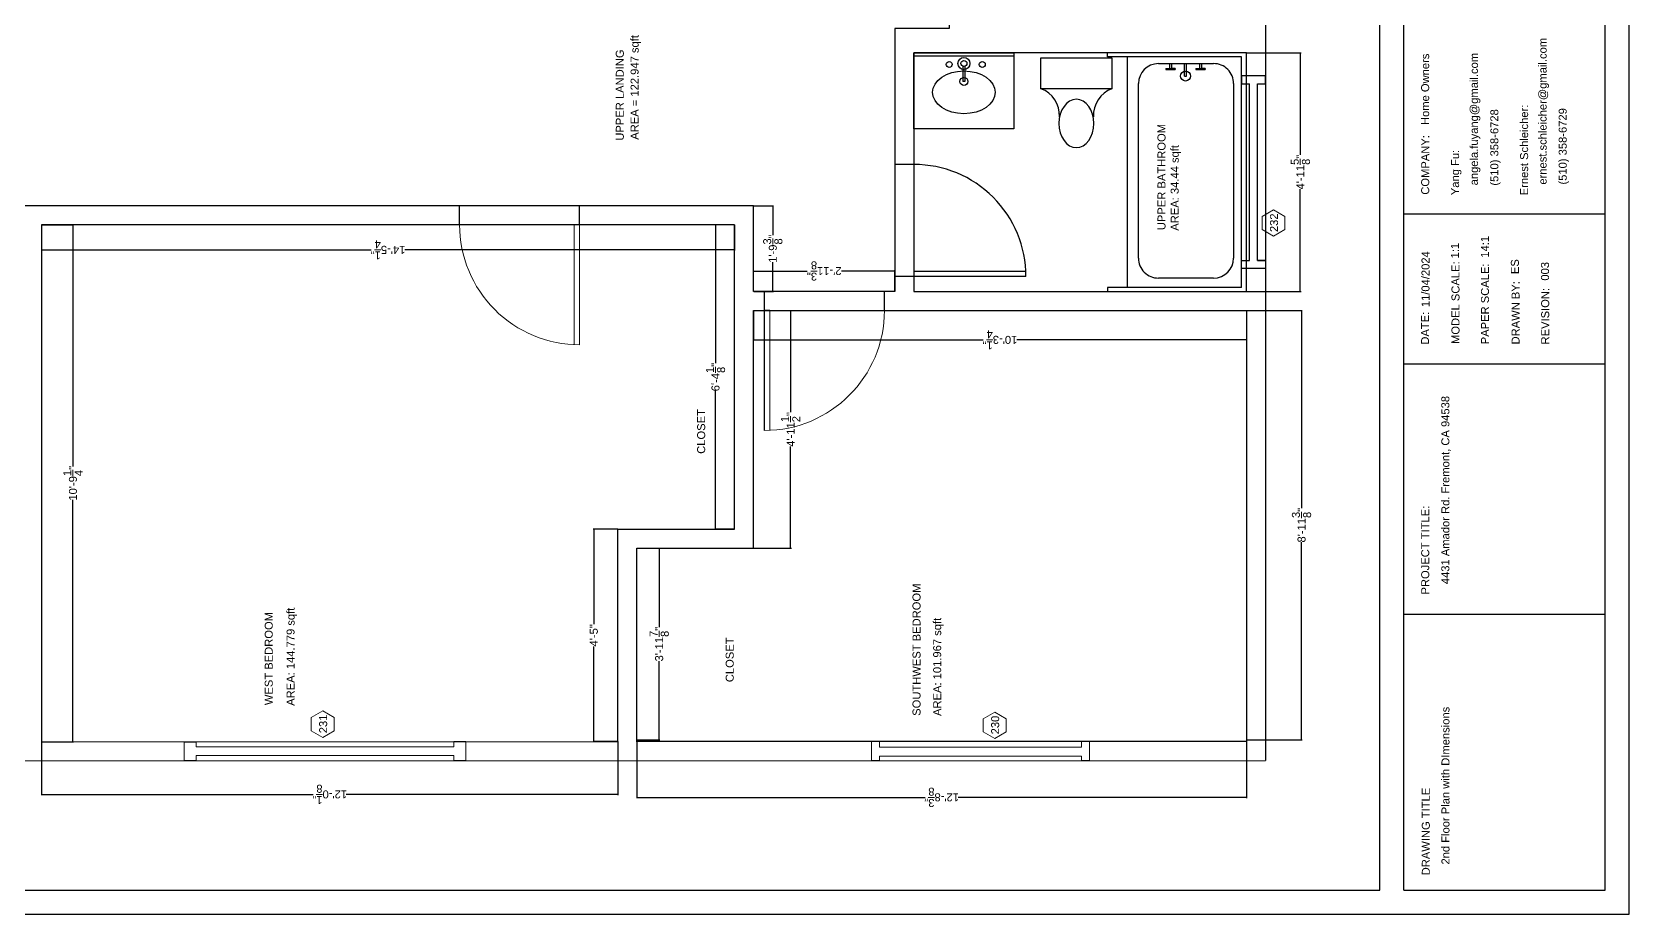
# Model space of a CAD drawing. Header units: inches. Extents: x -613 to 0, y 0 to 507.
# Drawn here: x -399.3 to 0, y 0 to 220.5 of the extents above; entities that cross this region are included whole.
import ezdxf

# ---------------------------------------------------------------- set-up
doc = ezdxf.new("R2010")
doc.units = ezdxf.units.IN
doc.header["$MEASUREMENT"] = 0
doc.layers.get('0').update_dxf_attribs({"color": 1, "lineweight": 9})
doc.layers.get('Defpoints').update_dxf_attribs({"lineweight": 9})
for name, color, linetype, lineweight in [('00-page-edge', 7, 'Continuous', 9), ('A201-Dimensions', 7, 'Continuous', 9), ('A201-Floorplan-2nd-floor', 7, 'Continuous', 9), ('A201-Text', 7, 'Continuous', 9)]:
    doc.layers.add(name, color=color, linetype=linetype, lineweight=lineweight)
doc.layers.add('Title Block', color=7, linetype='Continuous')
doc.layers.add('Title Block Text', color=7, linetype='Continuous')
doc.layers.get('Defpoints').off()
doc.styles.get("Standard").update_dxf_attribs({"font": 'Arial.ttf', "height": 2})
doc.dimstyles.get("Standard").update_dxf_attribs({"dimtxt": 0.18, "dimasz": 0.1175, "dimexe": 0.18, "dimexo": 0.0625, "dimgap": 0.09, "dimtad": 0, "dimtoh": 1, "dimdec": 3, "dimzin": 0, "dimdsep": 46, "dimlunit": 4, "dimtxsty": 'Standard', "dimblk": 'ARCHTICK', "dimblk1": 'ARCHTICK', "dimblk2": 'ARCHTICK', "dimcen": 0.09, "dimadec": 1, "dimazin": 0, "dimtfac": 1, "dimtdec": 3, "dimtofl": 0, "dimtmove": 0, "dimatfit": 3, "dimfxl": 1, "dimtolj": 1, "dimtzin": 0, "dimarcsym": 0})

# ---------------------------------------------------------------- blocks, each defined once
blk = doc.blocks.new('L2-bathroom-door')
at = {"lineweight": 30}
for p, q in [((0, -28), (0, 0)), ((1.25, 0), (0, 0)), ((0, 0), (0, 0)), ((1.25, -27.97), (1.25, 0))]:
    blk.add_line(p, q, dxfattribs=at)
blk.add_arc((0, 0), 28, 270, 0, dxfattribs=at)
blk = doc.blocks.new('L2-W-bedroom-door')
at = {"layer": 'A201-Floorplan-2nd-floor'}
for p, q in [((-186.19, -524.69), (-156.19, -524.69)), ((-156.19, -523.31), (-186.15, -523.31)), ((-156.19, -524.69), (-156.19, -523.31))]:
    blk.add_line(p, q, dxfattribs=at)
blk.add_arc((-156.19, -524.69), 30, 90, 180, dxfattribs=at)
blk = doc.blocks.new('L2-SW-bedroom-door')
at = {"layer": 'A201-Floorplan-2nd-floor', "lineweight": 30}
for p in [(-313.87, -549.41), (-283.87, -550.78)]:
    blk.add_line(p, (-283.87, -549.41), dxfattribs=at)
at = {"layer": 'A201-Floorplan-2nd-floor'}
blk.add_line((-313.87, -550.78), (-283.87, -550.78), dxfattribs=at)
blk.add_arc((-283.87, -549.41), 30, 180, 270, dxfattribs=at)
blk = doc.blocks.new('L2-SW-bedroom-window')
at = {"layer": 'A201-Floorplan-2nd-floor'}
for p, q in [((0, 54.5), (-4.75, 54.5)), ((-4.75, 52.5), (-3.72, 52.5)), ((-3.72, 2), (-3.72, 52.5)), ((-1.47, 2), (-1.47, 52.5)), ((-1.47, 52.5), (0, 52.5)), ((0, 52.5), (0, 54.5)), ((-3.72, 2), (-4.75, 2)), ((0, 0), (-4.75, 0)), ((0, 2), (-1.47, 2)), ((0, 0), (0, 2))]:
    blk.add_line(p, q, dxfattribs=at)
at = {"layer": 'A201-Floorplan-2nd-floor', "lineweight": 30}
for p, q in [((-4.75, 54.5), (-4.75, 52.5)), ((-4.75, 2), (-4.75, 0))]:
    blk.add_line(p, q, dxfattribs=at)
blk = doc.blocks.new('L2-bathroom-bath-tub')
at = {"lineweight": 30}
for p, q in [((-1, 0), (0, 0)), ((-58.68, 0), (-59.68, 0)), ((-58.68, -33.5), (-58.68, 0)), ((-1, -33.5), (-1, 0)), ((-58.68, -5), (-1, -5)), ((-51.34, -7.77), (-7.72, -7.77)), ((-56.34, -26.56), (-56.34, -12.77)), ((-2.72, -12.77), (-2.72, -26.56)), ((-7.72, -31.56), (-51.34, -31.56)), ((-58.68, -33.5), (-1, -33.5))]:
    blk.add_line(p, q, dxfattribs=at)
for centre, start, end in [((-51.34, -12.77), 90, 180), ((-7.72, -12.77), 0, 90), ((-51.34, -26.56), 180, 270), ((-7.72, -26.56), 270, 0)]:
    blk.add_arc(centre, 5, start, end, dxfattribs=at)
blk = doc.blocks.new('L2-bathroom-window')
at = {"lineweight": 30}
for p, q in [((0, 0), (0, 6)), ((0, 6), (2, 6)), ((2, 6), (2, 4)), ((2, 6), (2, 4)), ((2, 4), (46.18, 4)), ((48.18, 6), (46.18, 6)), ((46.18, 6), (46.18, 4)), ((48.18, 0), (48.18, 6)), ((2, 0), (0, 0)), ((2, 2), (2, 0)), ((2, 0), (2, 2)), ((2, 2), (46.18, 2)), ((46.18, 2), (46.18, 0)), ((46.18, 0), (48.18, 0))]:
    blk.add_line(p, q, dxfattribs=at)
blk = doc.blocks.new('L2-bathroom-sink')
at = {"lineweight": 30}
for p, q in [((-19, -25), (-19, 0)), ((-19, 0), (0, 0)), ((-0.75, 0), (-0.75, -25)), ((0, 0), (0, -25)), ((-3.39, -12.25), (-7.17, -12.25)), ((-7.17, -12.75), (-7.17, -12.25)), ((-3.39, -12.75), (-7.17, -12.75)), ((0, -25), (-19, -25))]:
    blk.add_line(p, q, dxfattribs=at)
for centre, radius in [((-7.19, -12.5), 1), ((-2.69, -12.5), 1.5), ((-2.94, -8.81), 0.75), ((-2.69, -12.5), 0.75), ((-2.94, -17.09), 0.75)]:
    blk.add_circle(centre, radius, dxfattribs=at)
blk.add_ellipse((-9.9, -12.5), major_axis=(0, 7.83), ratio=0.682565, dxfattribs=at)
blk = doc.blocks.new('L2-toilet')
at = {"layer": 'A201-Floorplan-2nd-floor', "lineweight": 30}
for p, q in [((-7.75, 0), (-7.75, 17.75)), ((-7.75, 17.75), (0, 17.75)), ((0, 17.75), (0, 0)), ((0, 0), (-7.75, 0))]:
    blk.add_line(p, q, dxfattribs=at)
for centre, start, end in [((-14.44, 20.27), 267.5527, 339.3943), ((-14.44, -2.52), 20.6057, 92.4473)]:
    blk.add_arc(centre, 7.15, start, end, dxfattribs=at)
blk.add_ellipse((-16.43, 8.88), major_axis=(-6.05, 0), ratio=0.722961, start_param=4.712389, end_param=10.995574, dxfattribs=at)
blk = doc.blocks.new('L2-tub-hot-faucet')
at = {"layer": 'A201-Floorplan-2nd-floor', "lineweight": 30}
for p, q in [((-1.26, 1.41), (-1.51, 1.41)), ((-1.51, 1.41), (-1.51, -0.91)), ((-1.26, 1.41), (-1.26, -0.91)), ((0, 0.5), (-1.26, 0.5)), ((0, 0), (-1.26, 0)), ((-1.26, -0.91), (-1.26, 0)), ((-1.26, -0.91), (-1.51, -0.91))]:
    blk.add_line(p, q, dxfattribs=at)
blk = doc.blocks.new('L2-tub-faucets-and-drain')
at = {"layer": 'A201-Floorplan-2nd-floor', "lineweight": 30}
for p, q in [((0, 0.25), (3.11, 0.25)), ((0, 0.25), (0, -0.25)), ((0, -0.25), (3.11, -0.25))]:
    blk.add_line(p, q, dxfattribs=at)
blk.add_circle((0, 0), 1.25, dxfattribs=at)
at = {"lineweight": 30}
for p in [(3.11, 3.5), (3.11, -4)]:
    blk.add_blockref('L2-tub-hot-faucet', p, dxfattribs=at)
blk = doc.blocks.new('_ArchTick')
at = {"color": 0, "linetype": 'ByBlock', "lineweight": 30, "const_width": 0.15}
blk.add_lwpolyline([(-0.5, -0.5), (0.5, 0.5)], dxfattribs=at)
blk = doc.blocks.new('*D162')
at = {"layer": 'A201-Dimensions', "color": 0, "lineweight": -2, "transparency": 16777216}
for p, q in [((-248.01, 43.47), (-248.01, 29)), ((-95.67, 43.47), (-95.67, 29)), ((-248.01, 29.18), (-175.99, 29.18)), ((-95.67, 29.18), (-167.68, 29.18))]:
    blk.add_line(p, q, dxfattribs=at)
at = {"layer": 'A201-Dimensions', "color": 0, "lineweight": -2, "transparency": 16777216, "xscale": 0.1175, "yscale": 0.1175, "zscale": 0.1175, "rotation": 180}
blk.add_blockref('_ArchTick', (-248.01, 29.18), dxfattribs=at)
at = {"layer": 'A201-Dimensions', "color": 0, "lineweight": -2, "transparency": 16777216, "xscale": 0.1175, "yscale": 0.1175, "zscale": 0.1175}
blk.add_blockref('_ArchTick', (-95.67, 29.18), dxfattribs=at)
at = {"layer": 'A201-Dimensions', "color": 0, "lineweight": 5, "transparency": 16777216, "insert": (-171.84, 29.18), "char_height": 2, "attachment_point": 5, "rotation": 180}
blk.add_mtext('\\A1;12\'-8{\\H1x;\\S3/8;}"', dxfattribs=at)
blk = doc.blocks.new('*D163')
at = {"layer": 'A201-Dimensions', "color": 0, "lineweight": -2, "transparency": 16777216}
for p, q in [((-247.95, 91.44), (-242.28, 91.44)), ((-242.46, 91.44), (-242.46, 71.74)), ((-242.46, 43.53), (-242.46, 63.24)), ((-247.95, 43.53), (-242.28, 43.53))]:
    blk.add_line(p, q, dxfattribs=at)
at = {"layer": 'A201-Dimensions', "color": 0, "lineweight": -2, "transparency": 16777216, "xscale": 0.1175, "yscale": 0.1175, "zscale": 0.1175}
for p, rotation in [((-242.46, 91.44), 90), ((-242.46, 43.53), 270)]:
    blk.add_blockref('_ArchTick', p, dxfattribs=dict(at, rotation=rotation))
at = {"layer": 'A201-Dimensions', "color": 0, "lineweight": 5, "transparency": 16777216, "insert": (-242.46, 67.49), "char_height": 2, "attachment_point": 5, "rotation": 90}
blk.add_mtext('\\A1;3\'-11{\\H1x;\\S7/8;}"', dxfattribs=at)
blk = doc.blocks.new('*D164')
at = {"layer": 'A201-Dimensions', "color": 0, "lineweight": -2, "transparency": 16777216}
for p, q in [((-95.6, 150.91), (-81.7, 150.91)), ((-81.88, 150.91), (-81.88, 101.47)), ((-81.88, 43.53), (-81.88, 92.97)), ((-95.6, 43.53), (-81.7, 43.53))]:
    blk.add_line(p, q, dxfattribs=at)
at = {"layer": 'A201-Dimensions', "color": 0, "lineweight": -2, "transparency": 16777216, "xscale": 0.1175, "yscale": 0.1175, "zscale": 0.1175}
for p, rotation in [((-81.88, 150.91), 90), ((-81.88, 43.53), 270)]:
    blk.add_blockref('_ArchTick', p, dxfattribs=dict(at, rotation=rotation))
at = {"layer": 'A201-Dimensions', "color": 0, "lineweight": 5, "transparency": 16777216, "insert": (-81.88, 97.22), "char_height": 2, "attachment_point": 5, "rotation": 90}
blk.add_mtext('\\A1;8\'-11{\\H1x;\\S3/8;}"', dxfattribs=at)
blk = doc.blocks.new('*D165')
at = {"layer": 'A201-Dimensions', "color": 0, "lineweight": -2, "transparency": 16777216}
for p, q in [((-95.6, 215.34), (-82, 215.34)), ((-82.18, 215.34), (-82.18, 189.79)), ((-82.18, 155.66), (-82.18, 181.2)), ((-95.6, 155.66), (-82, 155.66))]:
    blk.add_line(p, q, dxfattribs=at)
at = {"layer": 'A201-Dimensions', "color": 0, "lineweight": -2, "transparency": 16777216, "xscale": 0.1175, "yscale": 0.1175, "zscale": 0.1175}
for p, rotation in [((-82.18, 215.34), 90), ((-82.18, 155.66), 270)]:
    blk.add_blockref('_ArchTick', p, dxfattribs=dict(at, rotation=rotation))
at = {"layer": 'A201-Dimensions', "color": 0, "lineweight": 5, "transparency": 16777216, "insert": (-82.18, 185.5), "char_height": 2, "attachment_point": 5, "rotation": 90}
blk.add_mtext('\\A1;4\'-11{\\H1x;\\S5/8;}"', dxfattribs=at)
blk = doc.blocks.new('*D170')
at = {"layer": 'A201-Dimensions', "color": 0, "lineweight": -2, "transparency": 16777216}
for p, q in [((-218.79, 177.09), (-213.88, 177.09)), ((-214.06, 177.09), (-214.06, 169.75)), ((-214.06, 155.66), (-214.06, 162.99)), ((-218.79, 155.66), (-213.88, 155.66))]:
    blk.add_line(p, q, dxfattribs=at)
at = {"layer": 'A201-Dimensions', "color": 0, "lineweight": -2, "transparency": 16777216, "xscale": 0.1175, "yscale": 0.1175, "zscale": 0.1175}
for p, rotation in [((-214.06, 177.09), 90), ((-214.06, 155.66), 270)]:
    blk.add_blockref('_ArchTick', p, dxfattribs=dict(at, rotation=rotation))
at = {"layer": 'A201-Dimensions', "color": 0, "lineweight": 5, "transparency": 16777216, "insert": (-214.06, 166.37), "char_height": 2, "attachment_point": 5, "rotation": 90}
blk.add_mtext('\\A1;1\'-9{\\H1x;\\S3/8;}"', dxfattribs=at)
blk = doc.blocks.new('*D171')
at = {"layer": 'A201-Dimensions', "color": 0, "lineweight": -2, "transparency": 16777216}
for p, q in [((-218.85, 155.72), (-218.85, 160.95)), ((-218.85, 160.77), (-205.45, 160.77)), ((-183.52, 160.77), (-196.92, 160.77)), ((-183.52, 155.72), (-183.52, 160.95))]:
    blk.add_line(p, q, dxfattribs=at)
at = {"layer": 'A201-Dimensions', "color": 0, "lineweight": -2, "transparency": 16777216, "xscale": 0.1175, "yscale": 0.1175, "zscale": 0.1175, "rotation": 180}
blk.add_blockref('_ArchTick', (-218.85, 160.77), dxfattribs=at)
at = {"layer": 'A201-Dimensions', "color": 0, "lineweight": -2, "transparency": 16777216, "xscale": 0.1175, "yscale": 0.1175, "zscale": 0.1175}
blk.add_blockref('_ArchTick', (-183.52, 160.77), dxfattribs=at)
at = {"layer": 'A201-Dimensions', "color": 0, "lineweight": 5, "transparency": 16777216, "insert": (-201.19, 160.77), "char_height": 2, "attachment_point": 5, "rotation": 180}
blk.add_mtext('\\A1;2\'-11{\\H1x;\\S3/8;}"', dxfattribs=at)
blk = doc.blocks.new('*D175')
at = {"layer": 'A201-Dimensions', "color": 0, "lineweight": -2, "transparency": 16777216}
for p, q in [((-396.88, 172.28), (-396.88, 165.88)), ((-223.6, 172.28), (-223.6, 165.88)), ((-396.88, 166.06), (-314.43, 166.06)), ((-223.6, 166.06), (-306.05, 166.06))]:
    blk.add_line(p, q, dxfattribs=at)
at = {"layer": 'A201-Dimensions', "color": 0, "lineweight": -2, "transparency": 16777216, "xscale": 0.1175, "yscale": 0.1175, "zscale": 0.1175, "rotation": 180}
blk.add_blockref('_ArchTick', (-396.88, 166.06), dxfattribs=at)
at = {"layer": 'A201-Dimensions', "color": 0, "lineweight": -2, "transparency": 16777216, "xscale": 0.1175, "yscale": 0.1175, "zscale": 0.1175}
blk.add_blockref('_ArchTick', (-223.6, 166.06), dxfattribs=at)
at = {"layer": 'A201-Dimensions', "color": 0, "lineweight": 5, "transparency": 16777216, "insert": (-310.24, 166.06), "char_height": 2, "attachment_point": 5, "rotation": 180}
blk.add_mtext('\\A1;14\'-5{\\H1x;\\S1/4;}"', dxfattribs=at)
blk = doc.blocks.new('*D176')
at = {"layer": 'A201-Dimensions', "color": 0, "lineweight": -2, "transparency": 16777216}
for p, q in [((-218.85, 150.84), (-218.85, 143.38)), ((-95.67, 150.84), (-95.67, 143.38)), ((-218.85, 143.56), (-161.45, 143.56)), ((-95.67, 143.56), (-153.07, 143.56))]:
    blk.add_line(p, q, dxfattribs=at)
at = {"layer": 'A201-Dimensions', "color": 0, "lineweight": -2, "transparency": 16777216, "xscale": 0.1175, "yscale": 0.1175, "zscale": 0.1175, "rotation": 180}
blk.add_blockref('_ArchTick', (-218.85, 143.56), dxfattribs=at)
at = {"layer": 'A201-Dimensions', "color": 0, "lineweight": -2, "transparency": 16777216, "xscale": 0.1175, "yscale": 0.1175, "zscale": 0.1175}
blk.add_blockref('_ArchTick', (-95.67, 143.56), dxfattribs=at)
at = {"layer": 'A201-Dimensions', "color": 0, "lineweight": 5, "transparency": 16777216, "insert": (-157.26, 143.56), "char_height": 2, "attachment_point": 5, "rotation": 180}
blk.add_mtext('\\A1;10\'-3{\\H1x;\\S1/4;}"', dxfattribs=at)
blk = doc.blocks.new('*D177')
at = {"layer": 'A201-Dimensions', "color": 0, "lineweight": -2, "transparency": 16777216}
for p, q in [((-218.79, 150.91), (-209.41, 150.91)), ((-209.59, 150.91), (-209.59, 125.47)), ((-209.59, 91.44), (-209.59, 116.88)), ((-218.79, 91.44), (-209.41, 91.44))]:
    blk.add_line(p, q, dxfattribs=at)
at = {"layer": 'A201-Dimensions', "color": 0, "lineweight": -2, "transparency": 16777216, "xscale": 0.1175, "yscale": 0.1175, "zscale": 0.1175}
for p, rotation in [((-209.59, 150.91), 90), ((-209.59, 91.44), 270)]:
    blk.add_blockref('_ArchTick', p, dxfattribs=dict(at, rotation=rotation))
at = {"layer": 'A201-Dimensions', "color": 0, "lineweight": 5, "transparency": 16777216, "insert": (-209.59, 121.17), "char_height": 2, "attachment_point": 5, "rotation": 90}
blk.add_mtext('\\A1;4\'-11{\\H1x;\\S1/2;}"', dxfattribs=at)
blk = doc.blocks.new('*D178')
at = {"layer": 'A201-Dimensions', "color": 0, "lineweight": -2, "transparency": 16777216}
for p, q in [((-223.67, 172.34), (-228.56, 172.34)), ((-228.38, 172.34), (-228.38, 137.74)), ((-228.38, 96.19), (-228.38, 130.79)), ((-223.67, 96.19), (-228.56, 96.19))]:
    blk.add_line(p, q, dxfattribs=at)
at = {"layer": 'A201-Dimensions', "color": 0, "lineweight": -2, "transparency": 16777216, "xscale": 0.1175, "yscale": 0.1175, "zscale": 0.1175}
for p, rotation in [((-228.38, 172.34), 90), ((-228.38, 96.19), 270)]:
    blk.add_blockref('_ArchTick', p, dxfattribs=dict(at, rotation=rotation))
at = {"layer": 'A201-Dimensions', "color": 0, "lineweight": 5, "transparency": 16777216, "insert": (-228.38, 134.26), "char_height": 2, "attachment_point": 5, "rotation": 90}
blk.add_mtext('\\A1;6\'-4{\\H1x;\\S1/8;}"', dxfattribs=at)
blk = doc.blocks.new('*D179')
at = {"layer": 'A201-Dimensions', "color": 0, "lineweight": -2, "transparency": 16777216}
for p, q in [((-252.82, 96.19), (-258.97, 96.19)), ((-258.79, 96.19), (-258.79, 72.47)), ((-258.79, 43.18), (-258.79, 66.89)), ((-252.82, 43.18), (-258.97, 43.18))]:
    blk.add_line(p, q, dxfattribs=at)
at = {"layer": 'A201-Dimensions', "color": 0, "lineweight": -2, "transparency": 16777216, "xscale": 0.1175, "yscale": 0.1175, "zscale": 0.1175}
for p, rotation in [((-258.79, 96.19), 90), ((-258.79, 43.18), 270)]:
    blk.add_blockref('_ArchTick', p, dxfattribs=dict(at, rotation=rotation))
at = {"layer": 'A201-Dimensions', "color": 0, "lineweight": 5, "transparency": 16777216, "insert": (-258.79, 69.68), "char_height": 2, "attachment_point": 5, "rotation": 90}
blk.add_mtext('\\A1;4\'-5"', dxfattribs=at)
blk = doc.blocks.new('*D180')
at = {"layer": 'A201-Dimensions', "color": 0, "lineweight": -2, "transparency": 16777216}
for p, q in [((-396.82, 172.34), (-388.83, 172.34)), ((-389.01, 172.34), (-389.01, 111.89)), ((-389.01, 43.07), (-389.01, 103.52)), ((-396.82, 43.07), (-388.83, 43.07))]:
    blk.add_line(p, q, dxfattribs=at)
at = {"layer": 'A201-Dimensions', "color": 0, "lineweight": -2, "transparency": 16777216, "xscale": 0.1175, "yscale": 0.1175, "zscale": 0.1175}
for p, rotation in [((-389.01, 172.34), 90), ((-389.01, 43.07), 270)]:
    blk.add_blockref('_ArchTick', p, dxfattribs=dict(at, rotation=rotation))
at = {"layer": 'A201-Dimensions', "color": 0, "lineweight": 5, "transparency": 16777216, "insert": (-389.01, 107.7), "char_height": 2, "attachment_point": 5, "rotation": 90}
blk.add_mtext('\\A1;10\'-9{\\H1x;\\S1/4;}"', dxfattribs=at)
blk = doc.blocks.new('*D214')
at = {"layer": 'A201-Dimensions', "color": 0, "lineweight": -2, "transparency": 16777216}
for p, q in [((-396.88, 43.01), (-396.88, 29.74)), ((-252.76, 43.11), (-252.76, 29.74)), ((-396.88, 29.92), (-328.98, 29.92)), ((-252.76, 29.92), (-320.67, 29.92))]:
    blk.add_line(p, q, dxfattribs=at)
at = {"layer": 'A201-Dimensions', "color": 0, "lineweight": -2, "transparency": 16777216, "xscale": 0.1175, "yscale": 0.1175, "zscale": 0.1175, "rotation": 180}
blk.add_blockref('_ArchTick', (-396.88, 29.92), dxfattribs=at)
at = {"layer": 'A201-Dimensions', "color": 0, "lineweight": -2, "transparency": 16777216, "xscale": 0.1175, "yscale": 0.1175, "zscale": 0.1175}
blk.add_blockref('_ArchTick', (-252.76, 29.92), dxfattribs=at)
at = {"layer": 'A201-Dimensions', "color": 0, "lineweight": 5, "transparency": 16777216, "insert": (-324.82, 29.92), "char_height": 2, "attachment_point": 5, "rotation": 180}
blk.add_mtext('\\A1;12\'-0{\\H1x;\\S1/8;}"', dxfattribs=at)
blk = doc.blocks.new('L2-west-bedroom-window')
at = {"layer": 'A201-Floorplan-2nd-floor'}
for p, q in [((-4.75, 70.4), (-0.02, 70.4)), ((-3.45, 67.4), (-4.75, 67.4)), ((-3.45, 67.4), (-3.45, 3)), ((-0.02, 67.4), (-1.3, 67.4)), ((-1.3, 67.4), (-1.3, 3)), ((-4.75, 3), (-3.45, 3)), ((0, 0), (-4.75, 0)), ((-1.3, 3), (0, 3)), ((0, 3), (0, 0))]:
    blk.add_line(p, q, dxfattribs=at)
at = {"layer": 'A201-Floorplan-2nd-floor', "lineweight": 30}
for p, q in [((-4.75, 70.4), (-4.75, 67.4)), ((-0.02, 70.4), (-0.02, 67.4)), ((-4.75, 3), (-4.75, 0))]:
    blk.add_line(p, q, dxfattribs=at)
blk = doc.blocks.new('page-edge')
at = {"layer": '00-page-edge', "lineweight": -3}
blk.add_lwpolyline([(507.14, 612.53), (0, 612.36), (0, 0), (507.14, 0), (507.14, 612.54)], dxfattribs=at)
blk.add_lwpolyline([(501.14, 62.27), (501.14, 606.53), (6, 606.36), (6, 62.27)], close=True, dxfattribs=at)
blk = doc.blocks.new('window-230')
blk.add_lwpolyline([(-1.58, 3.18), (-3.23, 0.32), (-1.58, -2.53), (1.72, -2.53), (3.37, 0.32), (1.72, 3.18)], close=True)
blk.add_text('230', height=2).set_placement((-2.2, -0.79))
blk = doc.blocks.new('window-231')
blk.add_lwpolyline([(-1.41, 3.01), (-3.06, 0.15), (-1.41, -2.7), (1.89, -2.7), (3.54, 0.15), (1.89, 3.01)], close=True)
blk.add_text('231', height=2).set_placement((-2.03, -0.96))
blk = doc.blocks.new('window-232')
blk.add_lwpolyline([(-1.87, 2.92), (-3.52, 0.07), (-1.87, -2.78), (1.42, -2.78), (3.07, 0.07), (1.42, 2.92)], close=True)
blk.add_text('232', height=2).set_placement((-2.5, -1.04))

msp = doc.modelspace()

# ---------------------------------------------------------------- linework, layer by layer
for p, q in [((-50.2738, 6), (-50.2738, 6)), ((-50.2738, 6), (-50.2738, 6)), ((-48, 6), (-48, 6)), ((-48, 6), (-48, 6))]:
    msp.add_line(p, q)
at = {"layer": 'A201-Floorplan-2nd-floor', "lineweight": -3}
for p, q in [((-90.9154, 359.7198), (-90.9154, 38.4179)), ((-178.7697, 187.4073), (-183.5197, 187.4073)), ((-292.3679, 172.3407), (-292.3679, 177.0907)), ((-262.3679, 172.3407), (-262.3679, 177.0907)), ((-178.7697, 159.4073), (-183.5197, 159.4073)), ((-178.7697, 159.4073), (-178.7697, 155.6573)), ((-96.9154, 156.6573), (-125.4154, 156.6573)), ((-216.1447, 150.9073), (-216.1447, 155.6573)), ((-186.1447, 150.9073), (-186.1447, 155.6573)), ((-532.7263, 38.3203), (-90.9154, 38.4179))]:
    msp.add_line(p, q, dxfattribs=at)
for points in [[(-401.6293, 177.0907), (-401.6293, 43.1784), (-528.0043, 43.0948), (-528.0043, 354.9698), (-232.8131, 354.9698), (-232.8131, 245.9073), (-169.9656, 245.9073), (-169.9656, 221.4073), (-183.5197, 221.4073), (-183.5197, 155.6573), (-218.8529, 155.6573), (-218.8529, 177.0907), (-401.6347, 177.0907)], [(-248.0091, 43.0948), (-248.0091, 91.4385), (-218.8529, 91.4385), (-218.8529, 150.9073), (-95.6654, 150.9073), (-95.6654, 43.1686), (-248.0091, 43.1182)]]:
    msp.add_lwpolyline(points, dxfattribs=at)
for points in [[(-95.6654, 215.3399), (-178.7697, 215.3399), (-178.7697, 155.6573), (-95.6654, 155.6573)], [(-396.8847, 43.0689), (-252.7591, 43.1166), (-252.7591, 96.1885), (-223.6029, 96.1885), (-223.6029, 172.3407), (-396.8847, 172.3407)]]:
    msp.add_lwpolyline(points, close=True, dxfattribs=at)
at = {"layer": 'Title Block'}
for p, q in [((-56.2738, 6), (-56.2738, 501.1368)), ((-56.2738, 175.0416), (-6, 175.0416)), ((-56.2738, 137.5468), (-6, 137.5468)), ((-56.2738, 74.9815), (-6, 74.9815)), ((-56.2738, 6), (-6, 6))]:
    msp.add_line(p, q, dxfattribs=at)
at = {"layer": 'Title Block', "lineweight": -3}
msp.add_line((-6, 6), (-6, 501.1368), dxfattribs=at)

# ---------------------------------------------------------------- block references
at = {"lineweight": -3, "rotation": 89.99999999999999}
for name, p in [('L2-tub-faucets-and-drain', (-110.8692, 209.5107)), ('L2-W-bedroom-door', (-787.0544, 328.5275)), ('L2-SW-bedroom-window', (-134.8513, 43.1537))]:
    msp.add_blockref(name, p, dxfattribs=at)
at = {"lineweight": 5, "rotation": 89.99999999999999}
msp.add_blockref('L2-west-bedroom-window', (-290.8198, 43.104), dxfattribs=at)
at = {"layer": 'A201-Floorplan-2nd-floor', "lineweight": -3, "rotation": 89.99999999999999}
for name, p in [('L2-bathroom-sink', (-178.7697, 215.3399)), ('L2-toilet', (-129.2697, 214.0899)), ('L2-bathroom-bath-tub', (-130.4154, 215.3399)), ('L2-bathroom-window', (-90.9154, 161.4073)), ('L2-bathroom-door', (-178.7697, 159.4073)), ('L2-SW-bedroom-door', (-765.5544, 434.7775))]:
    msp.add_blockref(name, p, dxfattribs=at)
at = {"layer": 'A201-Floorplan-2nd-floor', "lineweight": 5, "rotation": 89.99999999999999}
for name, p in [('window-232', (-88.8002, 172.9932)), ('window-231', (-326.4161, 47.2327)), ('window-230', (-158.2559, 47.121))]:
    msp.add_blockref(name, p, dxfattribs=at)
at = {"layer": 'Defpoints', "lineweight": 5, "rotation": 89.99999999999999}
msp.add_blockref('page-edge', (0, 0), dxfattribs=at)

# ---------------------------------------------------------------- texts
at = {"layer": 'A201-Text', "lineweight": 5}
for s, p in [('AREA = 122.947 sqft', (-247.6023, 193.5835)), ('UPPER LANDING', (-251.302, 193.3522)), ('UPPER BATHROOM', (-115.8859, 170.9851)), ('AREA: 34.44 sqft', (-112.5806, 170.8349)), ('CLOSET', (-230.9606, 115.0619)), ('SOUTHWEST BEDROOM', (-177.1216, 49.5656)), ('AREA: 144.779 sqft', (-333.6006, 52.0614)), ('WEST BEDROOM', (-339.0639, 52.2371)), ('AREA: 101.967 sqft', (-171.9628, 49.5242)), ('CLOSET', (-223.8216, 57.9754))]:
    msp.add_text(s, height=2, rotation=90, dxfattribs=at).set_placement(p)
at = {"layer": 'Title Block Text'}
for s, p in [('ernest.schleicher@gmail.com', (-20.6167, 182.3627)), ('Home Owners', (-49.9728, 197.2658)), ('angela.fuyang@gmail.com', (-37.7758, 182.1777)), ('(510) 358-6728', (-32.6716, 182.1126)), ('Ernest Schleicher:', (-25.2347, 179.6915)), ('(510) 358-6729', (-15.5883, 182.3803)), ('COMPANY:', (-49.9587, 179.8432)), ('Yang Fu:', (-42.4956, 179.726)), ('14:1', (-35.0511, 164.1124)), ('11/04/2024', (-49.8854, 151.7304)), ('1:1', (-42.5365, 163.9212)), ('MODEL SCALE:', (-42.389, 142.5256)), ('PAPER SCALE:', (-35.0207, 142.4595)), ('ES', (-27.5445, 159.9989)), ('003', (-20.0139, 158.3614)), ('DRAWN BY:', (-27.3721, 142.4071)), ('REVISION:', (-19.9642, 142.4025)), ('DATE:', (-50.0044, 142.354)), ('4431 Amador Rd. Fremont, CA 94538', (-44.9245, 82.4775)), ('PROJECT TITLE:', (-49.9526, 79.8878)), ('2nd Floor Plan with DImensions', (-44.8953, 12.3827)), ('DRAWING TITLE', (-49.8086, 9.6863))]:
    msp.add_text(s, height=2, rotation=90, dxfattribs=at).set_placement(p)

# ---------------------------------------------------------------- dimensions: what is measured, and where the dimension line sits
at = {"layer": 'A201-Dimensions', "lineweight": 5}
for base, p1, p2, angle, picture, middle in [((-82.182, 215.3399), (-95.6654, 155.6573), (-95.6654, 215.3399), 90, '*D165', (-82.182, 185.4986)), ((-81.8787, 43.5323), (-95.6654, 150.9073), (-95.6654, 43.5323), 90, '*D164', (-81.8787, 97.2198)), ((-252.7591, 29.9223), (-396.8847, 43.0689), (-252.7591, 43.1765), 180, '*D214', (-324.8219, 29.9223)), ((-248.0091, 29.1836), (-95.6654, 43.5323), (-248.0091, 43.5323), 180, '*D162', (-171.8372, 29.1836))]:
    dim = msp.add_linear_dim(base=base, p1=p1, p2=p2, angle=angle, dimstyle='Standard', dxfattribs=at)
    dim.commit()
    dim.dimension.update_dxf_attribs({"geometry": picture, "text_midpoint": middle, "dimtype": 160})
for base, p1, p2, angle, picture, middle in [((-214.0551, 177.0907), (-218.8529, 155.6573), (-218.8529, 177.0907), 90, '*D170', (-214.0551, 166.374)), ((-396.8847, 166.063), (-223.6029, 172.3407), (-396.8847, 172.3407), 180, '*D175', (-310.2438, 166.063)), ((-389.011, 43.0689), (-396.8847, 172.3407), (-396.8847, 43.0689), 90, '*D180', (-389.011, 107.7048)), ((-228.3758, 172.3407), (-223.6029, 96.1885), (-223.6029, 172.3407), 90, '*D178', (-228.3758, 134.2646)), ((-218.8529, 160.7679), (-183.5197, 155.6573), (-218.8529, 155.6573), 180, '*D171', (-201.1863, 160.7679)), ((-95.6653524112, 143.5587962684), (-218.8528524112, 150.9072784844), (-95.6653524112, 150.9072784844), 180, '*D176', (-157.2591024112, 143.5587962684)), ((-209.5893, 150.9073), (-218.8529, 91.4385), (-218.8529, 150.9073), 90, '*D177', (-209.5893, 121.1729)), ((-258.7921, 96.1885), (-252.7591, 43.1765), (-252.7591, 96.1885), 90, '*D179', (-258.7921, 69.6825)), ((-242.4625, 91.4385), (-248.0091, 43.5323), (-248.0091, 91.4385), 90, '*D163', (-242.4625, 67.4854))]:
    dim = msp.add_linear_dim(base=base, p1=p1, p2=p2, angle=angle, dimstyle='Standard', dxfattribs=at)
    dim.commit()
    dim.dimension.update_dxf_attribs({"geometry": picture, "text_midpoint": middle})

doc.saveas('drawing.dxf')
